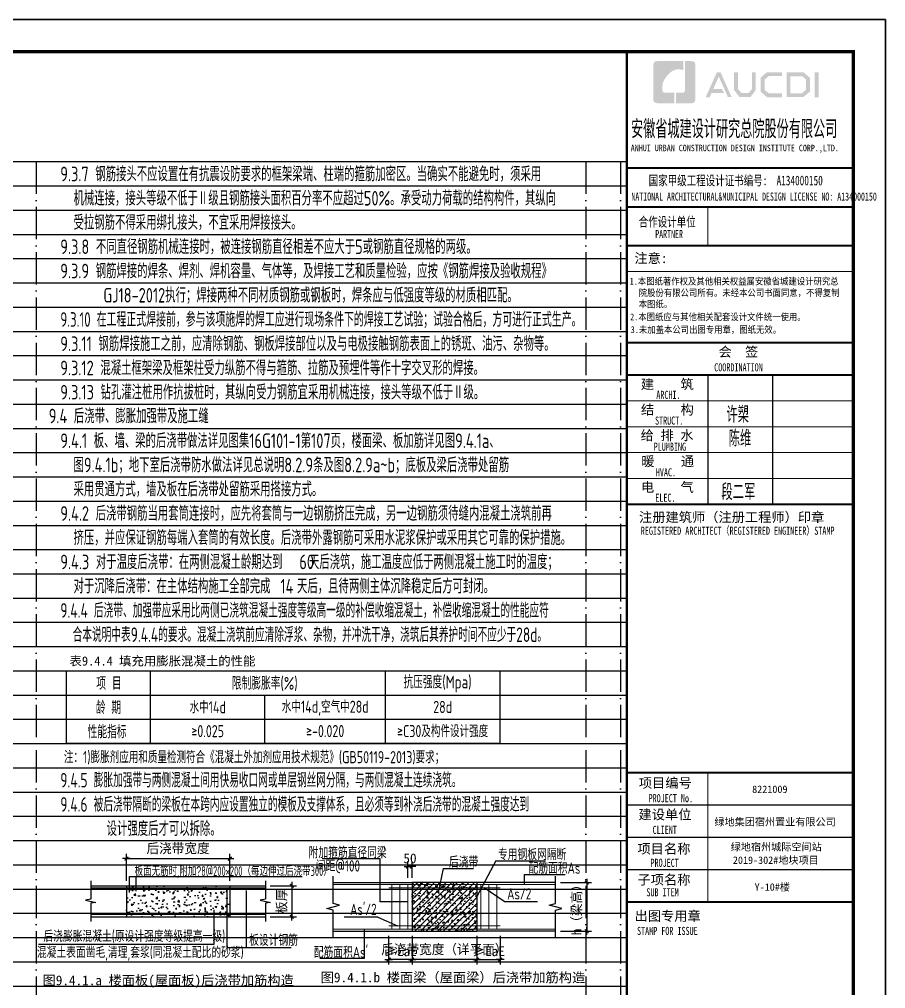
# Model space of a CAD drawing. Extents: x 393367 to 3005760, y 4998 to 826018.
# Drawn here: x 2083508 to 2110296, y 557382 to 587362 of the extents above; entities that cross this region are included whole.
import ezdxf
from ezdxf.enums import TextEntityAlignment as Align

# ---------------------------------------------------------------- set-up
doc = ezdxf.new("R2010")
doc.units = 0
doc.header["$LTSCALE"] = 1000
for name, pattern in [('D1', [14, 10, -2, 0, -2]), ('DASHED', [0.75, 0.5, -0.25]), ('HIDDEN2', [4.7625, 3.175, -1.5875])]:
    doc.linetypes.add(name, pattern=pattern)
doc.layers.get('0').update_dxf_attribs({"linetype": 'CONTINUOUS'})
doc.layers.get('Defpoints').update_dxf_attribs({"linetype": 'CONTINUOUS'})
for name, color, linetype in [('-TK', 7, 'CONTINUOUS'), ('PUB_TITLE', 4, 'CONTINUOUS'), ('S-1-TEXT', 7, 'CONTINUOUS'), ('S-1-修改', 23, 'CONTINUOUS'), ('S-DETL-DIM', 151, 'CONTINUOUS'), ('S-DETL-HATCH', 251, 'CONTINUOUS'), ('S-DETL-LINE1', 2, 'CONTINUOUS'), ('S-DETL-RBAR', 1, 'CONTINUOUS'), ('S-DETL-TEXT', 7, 'CONTINUOUS'), ('图框', 7, 'CONTINUOUS'), ('图签文字', 4, 'CONTINUOUS')]:
    doc.layers.add(name, color=color, linetype=linetype)
doc.layers.add('yichutu', color=7, linetype='CONTINUOUS', true_color=0xffffff, plot=False)
doc.layers.add('图签', color=147, linetype='CONTINUOUS', lineweight=18)
doc.styles.add('HT', font='simhei.ttf')
doc.styles.add('TS', font='tssdeng.shx', dxfattribs={"width": 0.7, "bigfont": 'tssdchn.shx'})
doc.styles.add('TSSD_Label', font='Tssdeng.shx', dxfattribs={"width": 0.7, "bigfont": 'hztxt.shx'})
doc.styles.add('宋体', font='', dxfattribs={"height": 50})
doc.styles.add('建筑图签-1', font='simhei.ttf', dxfattribs={"width": 0.7})
doc.styles.add('建筑图签-2', font='TXT.shx', dxfattribs={"width": 0.5, "bigfont": 'HZTXT.shx'})
doc.styles.add('黑体', font='simhei.ttf')
doc.styles.get('宋体').set_extended_font_data('SimSun')
doc.dimstyles.new('DIM25', dxfattribs={"dimtxt": 300, "dimasz": 0.8, "dimexe": 150, "dimexo": 150, "dimgap": 100, "dimtad": 1, "dimlfac": 0.25, "dimrnd": 1, "dimzin": 1, "dimdsep": 46, "dimtxsty": 'Standard', "dimblk": '_DIMX', "dimcen": 0, "dimclrd": 256, "dimclre": 256, "dimclrt": 43, "dimadec": 0, "dimazin": 0, "dimtfac": 1, "dimtix": 1, "dimtmove": 2, "dimatfit": 3, "dimldrblk": '_DIMX', "dimfxl": 1, "dimtolj": 1, "dimtzin": 0, "dimarcsym": 0})

# ---------------------------------------------------------------- blocks, each defined once
blk = doc.blocks.new('_DIMX')
blk.add_line((-150, 0), (150, 0))
at = {"const_width": 50}
blk.add_lwpolyline([(-70, -70), (70, 70)], dxfattribs=at)
blk = doc.blocks.new('*D3286')
at = {"layer": 'Defpoints', "color": 0}
for p in [(2090016, 561404), (2086816, 560566), (2090016, 560566)]:
    blk.add_point(p, dxfattribs=at)
at = {"layer": 'S-DETL-DIM', "lineweight": -2}
for p, q in [((2086816, 560716), (2086816, 561554)), ((2090016, 560716), (2090016, 561554)), ((2086817, 561404), (2090016, 561404))]:
    blk.add_line(p, q, dxfattribs=at)
at = {"layer": 'S-DETL-DIM', "lineweight": -2, "xscale": 0.8, "yscale": 0.8, "zscale": 0.8, "rotation": 180}
blk.add_blockref('_DIMX', (2086816, 561404), dxfattribs=at)
at = {"layer": 'S-DETL-DIM', "lineweight": -2, "xscale": 0.8, "yscale": 0.8, "zscale": 0.8}
blk.add_blockref('_DIMX', (2090016, 561404), dxfattribs=at)
at = {"layer": 'S-DETL-DIM', "color": 43, "insert": (2088416, 561703), "char_height": 300, "attachment_point": 5}
blk.add_mtext('\\A1;后浇带宽度', dxfattribs=at)
blk = doc.blocks.new('*D3287')
at = {"layer": 'Defpoints', "color": 0}
for p in [(2091116, 560566), (2091116, 559606), (2091930, 559606)]:
    blk.add_point(p, dxfattribs=at)
at = {"layer": 'S-DETL-DIM', "lineweight": -2}
for p, q in [((2091266, 560566), (2092080, 560566)), ((2091930, 560567), (2091930, 560568)), ((2091930, 560566), (2091930, 559606)), ((2091266, 559606), (2092080, 559606)), ((2091930, 559605), (2091930, 559605))]:
    blk.add_line(p, q, dxfattribs=at)
at = {"layer": 'S-DETL-DIM', "lineweight": -2, "xscale": 0.8, "yscale": 0.8, "zscale": 0.8}
for p, rotation in [((2091930, 560566), 270), ((2091930, 559606), 90)]:
    blk.add_blockref('_DIMX', p, dxfattribs=dict(at, rotation=rotation))
at = {"layer": 'S-DETL-DIM', "color": 43, "insert": (2091632, 560086), "char_height": 300, "attachment_point": 5, "rotation": 90}
blk.add_mtext('\\A1;板厚', dxfattribs=at)
blk = doc.blocks.new('*D3288')
at = {"layer": 'Defpoints', "color": 0}
for p in [(2095650, 559163), (2097650, 559163), (2095650, 558282)]:
    blk.add_point(p, dxfattribs=at)
at = {"layer": 'S-DETL-DIM', "lineweight": -2}
for p, q in [((2095650, 559013), (2095650, 558132)), ((2097650, 559013), (2097650, 558132)), ((2095649, 558282), (2095648, 558282)), ((2097650, 558282), (2095650, 558282)), ((2097650, 558282), (2097651, 558282))]:
    blk.add_line(p, q, dxfattribs=at)
at = {"layer": 'S-DETL-DIM', "lineweight": -2, "xscale": 0.8, "yscale": 0.8, "zscale": 0.8}
blk.add_blockref('_DIMX', (2095650, 558282), dxfattribs=at)
at = {"layer": 'S-DETL-DIM', "lineweight": -2, "xscale": 0.8, "yscale": 0.8, "zscale": 0.8, "rotation": 180}
blk.add_blockref('_DIMX', (2097650, 558282), dxfattribs=at)
at = {"layer": 'S-DETL-DIM', "color": 43, "insert": (2096650, 558580), "char_height": 300, "attachment_point": 5}
blk.add_mtext('\\A1;后浇带宽度（详平面）', dxfattribs=at)
blk = doc.blocks.new('*D3289')
at = {"layer": 'Defpoints', "color": 0}
for p in [(2100087, 560663), (2100087, 559163), (2101054, 559163)]:
    blk.add_point(p, dxfattribs=at)
at = {"layer": 'S-DETL-DIM', "lineweight": -2}
for p, q in [((2100237, 560663), (2101204, 560663)), ((2101054, 560664), (2101054, 560665)), ((2101054, 560663), (2101054, 559163)), ((2100237, 559163), (2101204, 559163)), ((2101054, 559163), (2101054, 559162))]:
    blk.add_line(p, q, dxfattribs=at)
at = {"layer": 'S-DETL-DIM', "lineweight": -2, "xscale": 0.8, "yscale": 0.8, "zscale": 0.8}
for p, rotation in [((2101054, 560663), 270), ((2101054, 559163), 90)]:
    blk.add_blockref('_DIMX', p, dxfattribs=dict(at, rotation=rotation))
at = {"layer": 'S-DETL-DIM', "color": 43, "insert": (2100756, 559913), "char_height": 300, "attachment_point": 5, "rotation": 90}
blk.add_mtext('\\A1;h（梁高）', dxfattribs=at)
blk = doc.blocks.new('*D3290')
at = {"layer": 'Defpoints', "color": 0}
for p in [(2094925, 559163), (2095650, 559163), (2094925, 558282)]:
    blk.add_point(p, dxfattribs=at)
at = {"layer": 'S-DETL-DIM', "lineweight": -2}
for p, q in [((2094925, 559013), (2094925, 558132)), ((2095650, 559013), (2095650, 558132)), ((2094924, 558282), (2094923, 558282)), ((2095650, 558282), (2094925, 558282)), ((2095650, 558282), (2095651, 558282))]:
    blk.add_line(p, q, dxfattribs=at)
at = {"layer": 'S-DETL-DIM', "lineweight": -2, "xscale": 0.8, "yscale": 0.8, "zscale": 0.8}
blk.add_blockref('_DIMX', (2094925, 558282), dxfattribs=at)
at = {"layer": 'S-DETL-DIM', "lineweight": -2, "xscale": 0.8, "yscale": 0.8, "zscale": 0.8, "rotation": 180}
blk.add_blockref('_DIMX', (2095650, 558282), dxfattribs=at)
at = {"layer": 'S-DETL-DIM', "color": 43, "insert": (2095287, 558532), "char_height": 300, "attachment_point": 5}
blk.add_mtext('\\A1;≥LaE', dxfattribs=at)
blk = doc.blocks.new('*D3291')
at = {"layer": 'Defpoints', "color": 0}
for p in [(2095650, 561160), (2095525, 560663), (2095650, 560663)]:
    blk.add_point(p, dxfattribs=at)
at = {"layer": 'S-DETL-DIM', "lineweight": -2}
for p, q in [((2095525, 560813), (2095525, 561310)), ((2095650, 560813), (2095650, 561310)), ((2095524, 561160), (2095523, 561160)), ((2095525, 561160), (2095650, 561160)), ((2095650, 561160), (2095651, 561160))]:
    blk.add_line(p, q, dxfattribs=at)
at = {"layer": 'S-DETL-DIM', "lineweight": -2, "xscale": 0.8, "yscale": 0.8, "zscale": 0.8}
blk.add_blockref('_DIMX', (2095525, 561160), dxfattribs=at)
at = {"layer": 'S-DETL-DIM', "lineweight": -2, "xscale": 0.8, "yscale": 0.8, "zscale": 0.8, "rotation": 180}
blk.add_blockref('_DIMX', (2095650, 561160), dxfattribs=at)
at = {"layer": 'S-DETL-DIM', "color": 43, "insert": (2095587, 561410), "char_height": 300, "attachment_point": 5}
blk.add_mtext('\\A1;50', dxfattribs=at)
blk = doc.blocks.new('*D3292')
at = {"layer": 'Defpoints', "color": 0}
for p in [(2097650, 559163), (2098375, 559163), (2098375, 558282)]:
    blk.add_point(p, dxfattribs=at)
at = {"layer": 'S-DETL-DIM', "lineweight": -2}
for p, q in [((2097650, 559013), (2097650, 558132)), ((2098375, 559013), (2098375, 558132)), ((2097649, 558282), (2097648, 558282)), ((2097650, 558282), (2098375, 558282)), ((2098375, 558282), (2098376, 558282))]:
    blk.add_line(p, q, dxfattribs=at)
at = {"layer": 'S-DETL-DIM', "lineweight": -2, "xscale": 0.8, "yscale": 0.8, "zscale": 0.8}
blk.add_blockref('_DIMX', (2097650, 558282), dxfattribs=at)
at = {"layer": 'S-DETL-DIM', "lineweight": -2, "xscale": 0.8, "yscale": 0.8, "zscale": 0.8, "rotation": 180}
blk.add_blockref('_DIMX', (2098375, 558282), dxfattribs=at)
at = {"layer": 'S-DETL-DIM', "color": 43, "insert": (2098012, 558532), "char_height": 300, "attachment_point": 5}
blk.add_mtext('\\A1;≥LaE', dxfattribs=at)
blk = doc.blocks.new('院标1')
h = blk.add_hatch(color=150)
h.dxf.hatch_style = 1
h.set_gradient(color1=(33, 113, 253), color2=(33, 113, 253), tint=1, name='INVCURVED')
edge = h.paths.add_edge_path()
edge.add_spline(control_points=[(116373, 648379), (116379, 648379), (116382, 648379), (116391, 648379), (116391, 648379), (116391, 648379), (116616, 648379), (116616, 648379), (116616, 648379), (116616, 648379), (116616, 648054), (116616, 648054), (116616, 648054), (116616, 648054), (116108, 648054), (116108, 648054), (116108, 648054), (116028, 648054), (115963, 648111), (115963, 648199), (115963, 648199), (115963, 648199), (115963, 649215), (115963, 649215), (115963, 649215), (115963, 649295), (116018, 649360), (116108, 649360), (116108, 649360), (116108, 649360), (116897, 649360), (116897, 649360), (116897, 649360), (116897, 649360), (116897, 649080), (116897, 649080), (116897, 649080), (116897, 649080), (116566, 649140), (116356, 648859), (116356, 648859), (116245, 648719), (116240, 648545), (116247, 648466), (116247, 648466), (116254, 648386), (116247, 648466), (116247, 648466), (116247, 648466), (116247, 648466), (116258, 648374), (116373, 648379)], knot_values=[0, 0, 0, 0, 0.071429, 0.071429, 0.071429, 0.107143, 0.142857, 0.142857, 0.142857, 0.178571, 0.214286, 0.214286, 0.214286, 0.25, 0.285714, 0.285714, 0.285714, 0.321429, 0.357143, 0.357143, 0.357143, 0.392857, 0.428571, 0.428571, 0.428571, 0.464286, 0.5, 0.5, 0.5, 0.535714, 0.571429, 0.571429, 0.571429, 0.607143, 0.642857, 0.642857, 0.642857, 0.678571, 0.714286, 0.714286, 0.714286, 0.75, 0.785714, 0.785714, 0.785714, 0.821429, 0.857143, 0.857143, 0.857143, 0.928571, 1, 1, 1, 1], degree=3, periodic=0)
h = blk.add_hatch(color=150)
h.dxf.hatch_style = 1
h.set_gradient(color1=(33, 113, 253), color2=(33, 113, 253), tint=1, name='INVCURVED')
edge = h.paths.add_edge_path()
edge.add_spline(control_points=[(117268, 649215), (117268, 649215), (117268, 648199), (117268, 648199), (117268, 648199), (117268, 648114), (117212, 648054), (117123, 648054), (117123, 648054), (117123, 648054), (116663, 648054), (116663, 648054), (116663, 648054), (116663, 648054), (116663, 648379), (116663, 648379), (116663, 648379), (116663, 648379), (116865, 648379), (116865, 648379), (116865, 648379), (116907, 648379), (116941, 648413), (116941, 648455), (116941, 648455), (116941, 648455), (116941, 649360), (116941, 649360), (116941, 649360), (116941, 649360), (117123, 649360), (117123, 649360), (117123, 649360), (117204, 649360), (117268, 649306), (117268, 649215)], knot_values=[0, 0, 0, 0, 0.1, 0.1, 0.1, 0.15, 0.2, 0.2, 0.2, 0.25, 0.3, 0.3, 0.3, 0.35, 0.4, 0.4, 0.4, 0.45, 0.5, 0.5, 0.5, 0.55, 0.6, 0.6, 0.6, 0.65, 0.7, 0.7, 0.7, 0.75, 0.8, 0.8, 0.8, 0.9, 1, 1, 1, 1], degree=3, periodic=0)
blk = doc.blocks.new('A1')
at = {"layer": 'PUB_TITLE'}
h = blk.add_hatch(color=147, dxfattribs=at)
h.paths.add_polyline_path([(81908, 57758), (82034, 57758), (82034, 56988), (81908, 56988)])
h.paths.add_polyline_path([(81156, 57642), (81156, 57116), (81516, 57116), (81640, 57223), (81640, 57541), (81520, 57642)], flags=16)
h.paths.add_polyline_path([(81038, 57760), (81038, 56998), (81560, 56998), (81759, 57168), (81759, 57596), (81563, 57760)])
h.paths.add_polyline_path([(80895, 57764), (80895, 57648), (80488, 57648), (80355, 57537), (80355, 57218), (80488, 57115), (80897, 57115), (80897, 56993), (80433, 56993), (80231, 57168), (80231, 57596), (80429, 57764)])
h.paths.add_polyline_path([(79412, 57762), (79532, 57762), (79532, 57251), (79646, 57120), (79857, 57120), (79971, 57251), (79971, 57762), (80085, 57762), (80085, 57214), (79921, 56997), (79583, 56997), (79412, 57216)])
h.paths.add_polyline_path([(78880, 57760), (78997, 57760), (79339, 56996), (79223, 56996), (78942, 57630), (78767, 57242), (79038, 57242), (79099, 57127), (78718, 57127), (78659, 56994), (78536, 56994)])
blk.add_lwpolyline([(0, 59400), (0, 0), (84100, 0), (84100, 59400)], close=True)
at = {"const_width": 100}
blk.add_lwpolyline([(2500, 58400), (2500, 1000), (83100, 1000), (83100, 58400)], close=True, dxfattribs=at)
at = {"layer": '图框'}
for p, q in [((76100, 54800), (83100, 54800)), ((76100, 54800), (83100, 54800)), ((76100, 53600), (83100, 53600))]:
    blk.add_line(p, q, dxfattribs=at)
for points, const_width in [([(76100, 1000), (76100, 58400)], 70), ([(76100, 54800), (83100, 54800)], 60), ([(76100, 53600), (83100, 53600)], 60), ([(76100, 53600), (83100, 53600)], 60), ([(78600, 53600), (78600, 52400)], 35), ([(76100, 52400), (83100, 52400)], 60), ([(76100, 52400), (83100, 52400)], 60), ([(76100, 51599), (83100, 51599)], 35), ([(76108, 49400), (83108, 49400)], 60), ([(76108, 48400), (83108, 48400)], 70), ([(76108, 48400), (83108, 48400)], 70), ([(78608, 48400), (78608, 44400)], 35), ([(80608, 48400), (80608, 44400)], 35), ([(76108, 47600), (83108, 47600)], 35), ([(76108, 46800), (83108, 46800)], 35), ([(76108, 46000), (83108, 46000)], 35), ([(76108, 45200), (83108, 45200)], 35), ([(76108, 44400), (83108, 44400)], 70), ([(76100, 36100), (83100, 36100)], 70), ([(76100, 36100), (83100, 36100)], 70), ([(78600, 32100), (78600, 36100)], 35), ([(76100, 35100), (83100, 35100)], 35), ([(76100, 34100), (83100, 34100)], 35), ([(76100, 33100), (83100, 33100)], 35), ([(83100, 32100), (76100, 32100)], 70)]:
    blk.add_lwpolyline(points, dxfattribs=dict(at, const_width=const_width))
blk.add_blockref('院标1', (-39049, -591249))
at = {"layer": 'PUB_TITLE', "style": 'HT', "width": 0.88}
for s, p in [('1.本图纸著作权及其他相关权益属安徽省城建设计研究总', (76186, 51193)), ('院股份有限公司所有。未经本公司书面同意，不得复制', (76465, 50839)), ('本图纸。', (76465, 50489)), (' 2.本图纸应与其他相关配套设计文件统一使用。 ', (76075, 50092)), ('3.未加盖本公司出图专用章，图纸无效。', (76218, 49698))]:
    blk.add_text(s, height=210, dxfattribs=at).set_placement(p)
at = {"layer": '图签', "color": 2, "style": '宋体'}
for s, height, p in [('8221009', 229.3, (79974, 35472)), ('绿地集团宿州置业有限公司', 229.34, (78805, 34462)), ('绿地宿州城际空间站', 229.3, (79310, 33688)), ('2019-302#地块项目', 229.34, (79377, 33279)), ('Y-10#楼', 229.3, (80049, 32448))]:
    blk.add_text(s, height=height, dxfattribs=at).set_placement(p)
at = {"layer": '图签文字', "color": 7, "style": '建筑图签-1'}
for s, height, width, p in [('安徽省城建设计研究总院股份有限公司', 500, 0.55, (76228, 55777)), ('国家甲级工程设计证书编号:  A134000150', 300, 0.7, (76772, 54267)), ('合作设计单位', 300, 0.7, (76465, 52990))]:
    blk.add_text(s, height=height, dxfattribs=dict(at, width=width)).set_placement(p)
at = {"layer": '图签文字', "linetype": 'Continuous', "style": '建筑图签-1', "width": 0.91}
blk.add_text('ANHUI URBAN CONSTRUCTION DESIGN INSTITUTE CORP.,LTD.', height=200, dxfattribs=at).set_placement((76218, 55322))
at = {"layer": '图签文字', "style": '建筑图签-1'}
for s, width, p in [('NATIONAL ARCHITECTURAL&MUNICIPAL DESIGN LICENSE NO: A134000150', 0.6, (76237, 53795)), ('PARTNER', 0.6, (76975, 52634)), ('COORDINATION', 0.7, (78800, 48513)), ('ARCHI.', 0.7, (77009, 47662)), ('STRUCT.', 0.7, (76970, 46865)), ('PLUMBING', 0.7, (76929, 46058)), ('HVAC.', 0.7, (76994, 45265)), ('ELEC.', 0.7, (76978, 44480)), ('REGISTERED ARCHITECT（REGISTERED ENGINEER）STAMP', 0.7, (76529, 43459)), ('PROJECT No.', 0.7, (76770, 35185, -1799)), ('CLIENT', 0.7, (76894, 34206)), ('PROJECT', 0.7, (76829, 33187)), ('SUB ITEM', 0.7, (76702, 32276)), ('STAMP FOR ISSUE', 0.7, (76413, 31081))]:
    blk.add_text(s, height=250, dxfattribs=dict(at, width=width)).set_placement(p)
at = {"layer": '图签文字', "color": 7, "style": '建筑图签-1'}
for s, p in [('注意:', (76331, 51863)), ('会  签', (78935, 48968)), ('建    筑', (76530, 47967)), ('结    构', (76534, 47179)), ('给 排 水', (76525, 46385)), ('暖    通', (76543, 45582)), ('电    气', (76533, 44782)), ('注册建筑师（注册工程师）印章', (76475, 43854)), ('项目编号', (76468, 35632)), ('建设单位', (76460, 34655)), ('项目名称', (76427, 33597)), ('子项名称', (76427, 32640)), ('出图专用章', (76336, 31518))]:
    blk.add_text(s, height=300, dxfattribs=at).set_placement(p)
at = {"layer": '图签文字', "color": 1, "style": '建筑图签-2', "width": 0.7}
for s, p in [('许槊', (79175, 46928)), ('陈维', (79246, 46187)), ('段二军', (79021, 44532))]:
    blk.add_text(s, height=500, dxfattribs=at).set_placement(p)
blk = doc.blocks.new('yct-841-594-84100-59400-100-1000')
at = {"layer": 'yichutu', "color": 7, "true_color": 0xffffff}
blk.add_lwpolyline([(0, 0), (0, 59400), (84100, 59400), (84100, 0)], close=True, dxfattribs=at)

msp = doc.modelspace()

# ---------------------------------------------------------------- hatches: boundary and pattern name
at = {"layer": 'S-DETL-HATCH'}
h = msp.add_hatch(dxfattribs=at)
h.set_pattern_fill('AR-CONC', color=256, scale=50, style=0)
h.set_pattern_definition([(50, (-2658411.64, 986521.42), (358.630091, -31.376067), [37.5, -412.5]), (355, (-2658411.64, 986521.42), (-69.375667, 376.096067), [30, -330]), (100.4514, (-2658381.75, 986518.8), (289.25469, 344.71977), [31.870095, -350.571056]), (46.1842, (-2658411.64, 986621.4), (533.620524, -82.759507), [56.25, -618.75]), (96.6356, (-2658367.17, 986614.5), (467.33135, 487.058935), [47.805144, -525.8565]), (351.1842, (-2658411.64, 986621.4), (467.33097, 487.0593), [45, -495]), (21, (-2658361.64, 986596.42), (298.453526, -201.309445), [37.5, -412.5]), (326, (-2658361.64, 986596.42), (121.657666, 362.575023), [30, -330]), (71.4514, (-2658336.77, 986579.64), (420.111314, 161.265248), [31.870095, -350.571056]), (37.5, (-2658411.64, 986521.42), (6.0799277, 166.446927), [0, -326, 0, -335, 0, -331.25]), (7.5, (-2658411.64, 986521.42), (131.534769, 197.205856), [0, -191, 0, -318.5, 0, -126.25]), (327.5, (-2658523.14, 986521.42), (266.911218, -11.277436), [0, -125, 0, -390, 0, -517.5]), (317.5, (-2658573.14, 986521.42), (291.593085, 50.052491), [0, -162.5, 0, -259, 0, -367.5])])
h.paths.add_polyline_path([(2095649.56734, 560663.37083), (2095649.56734, 559163.37083), (2097649.56734, 559163.37083), (2097649.56734, 560663.37083)])
h = msp.add_hatch(dxfattribs=at)
h.set_pattern_fill('ANSI31', color=256, scale=1000, style=0)
h.set_pattern_definition([(45, (-2658411.64, 986521.42), (-88.3883476, 88.3883476), [])])
h.paths.add_polyline_path([(2095649.56734, 560663.37083), (2095649.56734, 559163.37083), (2097649.56734, 559163.37083), (2097649.56734, 560663.37083)])
h = msp.add_hatch(dxfattribs=at)
h.set_pattern_fill('AR-CONC', color=256, scale=2.5, style=0)
h.set_pattern_definition([(50, (433193, 447129.8), (455.46167, -39.84771), [47.625, -523.875]), (355, (433193, 447129.8), (-88.10706, 477.64161), [38.1, -419.1]), (100.451, (433230.95, 447126.48), (367.35625, 437.79172), [40.475, -445.225]), (46.1842, (433193, 447256.8), (677.6976, -105.10582), [71.4375, -785.8125]), (96.6356, (433249.47, 447248.04), (593.51059, 618.5639), [60.7125, -667.8375]), (351.184, (433193, 447256.8), (593.5115, 618.5628), [57.15, -628.65]), (21, (433256.5, 447225.05), (379.0372, -255.6638), [47.625, -523.875]), (326, (433256.5, 447225.05), (154.50507, 460.46992), [38.1, -419.1]), (71.4514, (433288.1, 447203.74), (533.54123, 204.80714), [40.475, -445.225]), (37.5, (433193, 447129.8), (7.721508, 211.387597), [0, -414.02, 0, -425.45, 0, -420.6875]), (7.5, (433193, 447129.8), (167.049156, 250.451437), [0, -242.57, 0, -404.495, 0, -160.3375]), (327.5, (433051.39, 447129.8), (338.976488, -14.32186), [0, -158.75, 0, -495.3, 0, -657.225]), (317.5, (432987.9, 447129.8), (370.322953, 63.56623), [0, -206.375, 0, -328.93, 0, -466.725])])
h.paths.add_polyline_path([(2086816.4253, 560486.19356), (2086816.4253, 559686.19356), (2090016.4253, 559686.19356), (2090016.4253, 560486.19356)])
h.paths.add_polyline_path([(2086816.4253, 560566.19356), (2086816.4253, 560486.19356), (2090016.4253, 560486.19356), (2090016.4253, 560566.19356)])
h.paths.add_polyline_path([(2090016.4253, 559606.19356), (2090016.4253, 559686.19356), (2089318.11146, 559686.19356), (2089318.11146, 559606.19356)])
h.paths.add_polyline_path([(2089318.11146, 559606.19356), (2089318.11146, 559686.19356), (2088716.3434, 559686.19356), (2088716.3434, 559606.19356)])
h.paths.add_polyline_path([(2088716.3434, 559606.19356), (2088716.3434, 559686.19356), (2087886.53718, 559686.19356), (2087886.53718, 559606.19356)])
h.paths.add_polyline_path([(2087886.53718, 559606.19356), (2087886.53718, 559686.19356), (2086816.4253, 559686.19356), (2086816.4253, 559606.19356)])
at = {"layer": 'S-DETL-RBAR'}
for points in [[(2086887.43261, 560427.92049, -1), (2086943.68261, 560427.92049, -1)], [(2087487.43261, 560427.92049, -1), (2087543.68261, 560427.92049, -1)], [(2088087.43261, 560427.92049, -1), (2088143.68261, 560427.92049, -1)], [(2088745.41799, 560427.92049, 1), (2088689.16799, 560427.92049, 1)], [(2089345.41799, 560427.92049, 1), (2089289.16799, 560427.92049, 1)], [(2089945.41799, 560427.92049, 1), (2089889.16799, 560427.92049, 1)], [(2086887.43261, 559742.82312, 1), (2086943.68261, 559742.82312, 1)], [(2087487.43261, 559742.82312, 1), (2087543.68261, 559742.82312, 1)], [(2088087.43261, 559742.82312, 1), (2088143.68261, 559742.82312, 1)], [(2088745.41799, 559742.82312, -1), (2088689.16799, 559742.82312, -1)], [(2089345.41799, 559742.82312, -1), (2089289.16799, 559742.82312, -1)], [(2089945.41799, 559742.82312, -1), (2089889.16799, 559742.82312, -1)]]:
    msp.add_hatch(color=1, dxfattribs=at).paths.add_polyline_path(points)

# ---------------------------------------------------------------- linework, layer by layer
at = {"layer": 'Defpoints', "color": 252}
for p, q in [((2028535.72511, 582962.12225), (2102295.72511, 582962.12225)), ((2028535.72511, 582212.12225), (2102295.72511, 582212.12225)), ((2028535.72511, 581462.12225), (2102295.72511, 581462.12225)), ((2028535.72511, 580712.12225), (2102295.72511, 580712.12225)), ((2028535.72511, 579962.12225), (2102295.72511, 579962.12225)), ((2028535.72511, 579212.12225), (2102295.72511, 579212.12225)), ((2028535.72511, 578462.12225), (2102295.72511, 578462.12225)), ((2028535.72511, 577712.12225), (2102295.72511, 577712.12225)), ((2028535.72511, 576962.12225), (2102295.72511, 576962.12225)), ((2028535.72511, 576212.12225), (2102295.72511, 576212.12225)), ((2028535.72511, 575462.12225), (2102295.72511, 575462.12225)), ((2028535.72511, 574712.12225), (2102295.72511, 574712.12225)), ((2028535.72511, 573962.12225), (2102295.72511, 573962.12225)), ((2028535.72511, 573212.12225), (2102295.72511, 573212.12225)), ((2028535.72511, 572462.12225), (2102295.72511, 572462.12225)), ((2028535.72511, 571712.12225), (2102295.72511, 571712.12225)), ((2028535.72511, 570962.12225), (2102295.72511, 570962.12225)), ((2028535.72511, 570212.12225), (2102295.72511, 570212.12225)), ((2028535.72511, 569462.12225), (2102295.72511, 569462.12225)), ((2028535.72511, 568712.12225), (2102295.72511, 568712.12225)), ((2028535.72511, 567962.12225), (2102295.72511, 567962.12225)), ((2028535.72511, 567212.12225), (2102295.72511, 567212.12225)), ((2028535.72511, 566462.12225), (2102295.72511, 566462.12225)), ((2028535.72511, 565712.12225), (2102295.72511, 565712.12225)), ((2028535.72511, 564962.12225), (2102295.72511, 564962.12225)), ((2028535.72511, 564212.12225), (2102295.72511, 564212.12225)), ((2028535.72511, 563462.12225), (2102295.72511, 563462.12225)), ((2028535.72511, 562712.12225), (2102295.72511, 562712.12225)), ((2028535.72511, 561962.12225), (2102295.72511, 561962.12225)), ((2028535.72511, 561212.12225), (2102295.72511, 561212.12225)), ((2028535.72511, 560462.12225), (2102295.72511, 560462.12225)), ((2028535.72511, 559712.12225), (2102295.72511, 559712.12225)), ((2028535.72511, 558962.12225), (2102295.72511, 558962.12225)), ((2028535.72511, 558212.12225), (2102295.72511, 558212.12225)), ((2028535.72511, 557462.12225), (2102295.72511, 557462.12225))]:
    msp.add_line(p, q, dxfattribs=at)
at = {"layer": 'Defpoints', "color": 252, "linetype": 'D1', "ltscale": 0.1}
for p, q in [((2084023.72511, 582962.12225), (2084023.72511, 528962.12225)), ((2101023.72511, 582962.12225), (2101023.72511, 528962.12225)), ((2102095.72511, 582962.12225), (2102095.72511, 528962.12225))]:
    msp.add_line(p, q, dxfattribs=at)
at = {"layer": 'S-1-TEXT', "color": 2}
for p, q in [((2087562.78761, 564962.12225), (2087562.78761, 567212.12225)), ((2094828.41261, 564962.12225), (2094828.41261, 567212.12225)), ((2084961.22511, 566462.12225), (2098367.47511, 566462.12225)), ((2091101.85011, 564962.12225), (2091101.85011, 566462.12225)), ((2084961.22511, 565712.12225), (2098367.47511, 565712.12225))]:
    msp.add_line(p, q, dxfattribs=at)
msp.add_lwpolyline([(2098367.47511, 567212.12225), (2098367.47511, 564962.12225), (2084961.22511, 564962.12225), (2084961.22511, 567212.12225), (2098367.47511, 567212.12225)], dxfattribs=at)
at = {"layer": 'S-DETL-DIM'}
for p, q in [((2085716.4253, 560716.19356), (2085716.4253, 560148.67787)), ((2091118.21953, 560716.19356), (2091118.21953, 560148.67787)), ((2085716.4253, 560148.67787), (2085557.01465, 560122.27186)), ((2085557.01465, 560122.27186), (2085875.83594, 560050.11526)), ((2085875.83594, 560050.11526), (2085716.4253, 560023.70925)), ((2085716.4253, 560023.70925), (2085716.4253, 559456.19356)), ((2091118.21953, 560148.67787), (2090958.80889, 560122.27186)), ((2090958.80889, 560122.27186), (2091277.63018, 560050.11526)), ((2091277.63018, 560050.11526), (2091118.21953, 560023.70925)), ((2091118.21953, 560023.70925), (2091118.21953, 559456.19356))]:
    msp.add_line(p, q, dxfattribs=at)
at = {"layer": 'S-DETL-DIM', "linetype": 'ByBlock'}
for points in [[(2093212.06734, 558963.37083), (2093212.06734, 559813.37083), (2093012.06734, 559863.37083), (2093412.06734, 559963.37083), (2093212.06734, 560013.37083), (2093212.06734, 560863.37083)], [(2100087.06734, 558963.37083), (2100087.06734, 559813.37083), (2100287.06734, 559863.37083), (2099887.06734, 559963.37083), (2100087.06734, 560013.37083), (2100087.06734, 560863.37083)]]:
    msp.add_lwpolyline(points, dxfattribs=at)
at = {"layer": 'S-DETL-LINE1', "linetype": 'ByBlock'}
for p, q in [((2093212.06734, 560663.37083), (2095649.56734, 560663.37083)), ((2095649.56734, 560663.37083), (2095649.56734, 559163.37083)), ((2097649.56734, 560663.37083), (2095649.56734, 560663.37083)), ((2100087.06734, 560663.37083), (2097649.56734, 560663.37083)), ((2097649.56734, 560663.37083), (2097649.56734, 559163.37083)), ((2093212.06734, 559163.37083), (2095649.56734, 559163.37083)), ((2095649.56734, 559163.37083), (2097649.56734, 559163.37083)), ((2100087.06734, 559163.37083), (2097649.56734, 559163.37083))]:
    msp.add_line(p, q, dxfattribs=at)
at = {"layer": 'S-DETL-LINE1'}
for p, q in [((2085716.4253, 560566.19356), (2091118.21953, 560566.19356)), ((2085716.4253, 559606.19356), (2091118.21953, 559606.19356))]:
    msp.add_line(p, q, dxfattribs=at)
at = {"layer": 'S-DETL-LINE1', "color": 252, "linetype": 'HIDDEN2'}
for p, q in [((2086816.4253, 560566.19356), (2086816.4253, 559606.19356)), ((2090016.4253, 560566.19356), (2090016.4253, 559606.19356))]:
    msp.add_line(p, q, dxfattribs=at)
at = {"layer": 'S-DETL-RBAR', "color": 1, "const_width": 60}
for points in [[(2085716.4253, 560486.19356), (2091118.21953, 560486.19356)], [(2085716.4253, 559686.19356), (2091118.21953, 559686.19356)]]:
    msp.add_lwpolyline(points, dxfattribs=at)
at = {"layer": 'S-DETL-RBAR', "const_width": 30}
for points in [[(2093212.06734, 560603.37083), (2100087.06734, 560603.37083)], [(2094931.05036, 560497.37083), (2098376.13942, 560497.37083)], [(2095024.56734, 560603.37083), (2095024.56734, 559223.37083)], [(2095274.56734, 560603.37083), (2095274.56734, 559223.37083)], [(2095524.56734, 560603.37083), (2095524.56734, 559223.37083)], [(2097774.56734, 560603.37083), (2097774.56734, 559223.37083)], [(2098024.56734, 560603.37083), (2098024.56734, 559223.37083)], [(2098274.56734, 560603.37083), (2098274.56734, 559223.37083)], [(2093212.06734, 559223.37083), (2100087.06734, 559223.37083)], [(2094928.26038, 559320.37083), (2098378.71603, 559320.37083)]]:
    msp.add_lwpolyline(points, dxfattribs=at)
at = {"layer": 'S-DETL-TEXT'}
for p, q in [((2094660.76275, 561391.648), (2092873.89725, 561391.648)), ((2096610.74006, 561100.91987), (2096456.48699, 560358.24004)), ((2096610.74006, 561100.91987), (2097549.08121, 561100.91987)), ((2099114.22305, 560912.75556), (2100391.01129, 560912.75556)), ((2099114.22305, 560912.75556), (2099114.22305, 560603.37083)), ((2089918.04364, 560426.91214), (2089918.04364, 558651.04737)), ((2090519.8117, 560419.48086), (2090519.8117, 558651.04737)), ((2098494.69749, 560076.97268), (2099530.94741, 560076.97268)), ((2089524.31414, 559822.03767), (2089524.31414, 558748.11954)), ((2094591.84539, 559595.89791), (2093555.59548, 559595.89791)), ((2094171.46548, 559223.37083), (2094171.46548, 558309.28008)), ((2089524.31414, 558748.11954), (2084101.10833, 558748.11954)), ((2089918.04364, 558651.04737), (2091911.30921, 558651.04737)), ((2094171.46548, 558309.28008), (2092797.35904, 558309.28008))]:
    msp.add_line(p, q, dxfattribs=at)
at = {"layer": 'S-DETL-TEXT', "color": 0}
for p, q in [((2094660.76275, 560063.37083), (2094660.76275, 561391.648)), ((2098241.49375, 561332.93293), (2097649.56734, 560232.16995)), ((2098241.49375, 561332.93293), (2099773.41534, 561332.93293)), ((2086914.41242, 560845.17643), (2092249.52096, 560845.17643)), ((2086914.41242, 560356.83056), (2086914.41242, 560845.17643)), ((2087115.72215, 560397.9608), (2087115.72215, 560845.17643)), ((2098494.69749, 560076.97268), (2097880.76076, 560497.37083)), ((2095524.56734, 560063.37083), (2094660.76275, 560063.37083)), ((2094591.84539, 559595.89791), (2095205.78213, 559320.37083))]:
    msp.add_line(p, q, dxfattribs=at)

# ---------------------------------------------------------------- block references
at = {"layer": '-TK'}
msp.add_blockref('A1', (2026195.72511, 527962.12225), dxfattribs=at)
at = {"layer": 'yichutu'}
msp.add_blockref('yct-841-594-84100-59400-100-1000', (2026195.72511, 527962.12225), dxfattribs=at)

# ---------------------------------------------------------------- texts
at = {"layer": 'S-1-TEXT', "style": 'TS'}
for s, width, p in [('9.3.7 钢筋接头不应设置在有抗震设防要求的框架梁端、柱端的箍筋加密区。当确实不能避免时，须采用', 0.75, (2084772.77793, 582354.55175)), ('  机械连接，接头等级不低于Ⅱ级且钢筋接头面积百分率不应超过50%%%。承受动力荷载的结构构件，其纵向', 0.75, (2084772.77793, 581604.55175)), ('  受拉钢筋不得采用绑扎接头，不宜采用焊接接头。', 0.75, (2084772.77793, 580854.55175)), ('9.3.8 不同直径钢筋机械连接时，被连接钢筋直径相差不应大于5或钢筋直径规格的两级。', 0.75, (2084772.77793, 580104.55175)), ('9.3.9 钢筋焊接的焊条、焊剂、焊机容量、气体等，及焊接工艺和质量检验，应按《钢筋焊接及验收规程》', 0.75, (2084772.77793, 579354.55175)), ('  GJ18-2012执行；焊接两种不同材质钢筋或钢板时，焊条应与低强度等级的材质相匹配。', 0.75, (2085694.90042, 578604.55175)), ('9.3.10 在工程正式焊接前，参与该项施焊的焊工应进行现场条件下的焊接工艺试验；试验合格后，方可进行正式生产。', 0.68, (2084772.77793, 577854.55175)), ('9.3.11 钢筋焊接施工之前，应清除钢筋、钢板焊接部位以及与电极接触钢筋表面上的锈斑、油污、杂物等。', 0.75, (2084772.77793, 577104.55175)), ('9.3.12 混凝土框架梁及框架柱受力纵筋不得与箍筋、拉筋及预埋件等作十字交叉形的焊接。', 0.75, (2084772.77793, 576354.55175)), ('9.3.13 钻孔灌注桩用作抗拔桩时，其纵向受力钢筋宜采用机械连接，接头等级不低于Ⅱ级。', 0.75, (2084772.77793, 575604.55175)), ('9.4 后浇带、膨胀加强带及施工缝', 0.75, (2084414.99536, 574869.72128)), ('9.4.1 板、墙、梁的后浇带做法详见图集16G101-1第107页，楼面梁、板加筋详见图9.4.1a、\x8f', 0.75, (2084772.77793, 574104.55175)), ('  图9.4.1b；地下室后浇带防水做法详见总说明8.2.9条及图8.2.9a~b；底板及梁后浇带处留筋', 0.75, (2084772.77793, 573354.55175)), ('  采用贯通方式，墙及板在后浇带处留筋采用搭接方式。', 0.75, (2084772.77793, 572604.55175)), ('9.4.2 后浇带钢筋当用套筒连接时，应先将套筒与一边钢筋挤压完成，另一边钢筋须待缝内混凝土浇筑前再', 0.75, (2084772.77793, 571854.55175)), ('  挤压，并应保证钢筋每端入套筒的有效长度。后浇带外露钢筋可采用水泥浆保护或采用其它可靠的保护措施。', 0.75, (2084772.77793, 571104.55175)), ('9.4.3 对于温度后浇带：在两侧混凝土龄期达到    天后浇筑，施工温度应低于两侧混凝土施工时的温度；', 0.75, (2084772.77793, 570354.55175)), ('  对于沉降后浇带：在主体结构施工全部完成    天后，且待两侧主体沉降稳定后方可封闭。', 0.75, (2084772.77793, 569604.55175)), ('9.4.4 后浇带、加强带应采用比两侧已浇筑混凝土强度等级高一级的补偿收缩混凝土，补偿收缩混凝土的性能应符', 0.7, (2084772.77793, 568854.55175)), ('  合本说明中表9.4.4的要求。混凝土浇筑前应清除浮浆、杂物，并冲洗干净，浇筑后其养护时间不应少于28d。', 0.7, (2084772.77793, 568104.55175)), ('9.4.5 膨胀加强带与两侧混凝土间用快易收口网或单层钢丝网分隔，与两侧混凝土连续浇筑。', 0.7, (2084772.77793, 563604.55175)), ('9.4.6 被后浇带隔断的梁板在本跨内应设置独立的模板及支撑体系，且必须等到补浇后浇带的混凝土强度达到', 0.7, (2084772.77793, 562854.55175)), ('       设计强度后才可以拆除。', 0.75, (2084772.77793, 562104.55175))]:
    msp.add_text(s, height=450, dxfattribs=dict(at, width=width)).set_placement(p)
at = {"layer": 'S-1-TEXT', "style": '黑体'}
msp.add_text('表9.4.4 填充用膨胀混凝土的性能', height=281.25, dxfattribs=at).set_placement((2085058.03347, 567375.88113))
at = {"layer": 'S-1-TEXT', "linetype": 'DASHED', "style": 'TS', "width": 0.75}
for s, height, p in [('项 目', 400, (2085888.2982, 566626.18475)), ('限制膨胀率(%%%)', 400, (2090080.26961, 566626.18475)), ('抗压强度(Mpa)', 400, (2095385.69206, 566666.74965)), ('龄 期', 400, (2085870.85848, 565876.18475)), ('性能指标', 400, (2085620.47401, 565126.18475)), ('注：1)膨胀剂应用和质量检测符合《混凝土外加剂应用技术规范》(GB50119-2013)要求；', 375, (2084883.69853, 564354.55175))]:
    msp.add_text(s, height=height, dxfattribs=at).set_placement(p)
at = {"layer": 'S-1-TEXT', "style": 'TS', "width": 0.75}
for s, p in [('水中14d,空气中28d', (2092965.13136, 565914.04533)), ('水中14d', (2089332.31886, 565899.62225)), ('28d', (2096597.94386, 565906.83379)), ('≥0.025', (2089332.31886, 565159.44584)), ('≥-0.020', (2092965.13136, 565160.92222)), ('≥C30及构件设计强度', (2096597.94386, 565159.44584))]:
    msp.add_text(s, height=375, dxfattribs=at).set_placement(p, align=Align.CENTER)
at = {"layer": 'S-1-修改', "color": 0, "style": 'TS', "width": 0.75}
for s, p in [('60', (2092165.06368, 570354.55175)), ('14', (2091580.64076, 569604.55175))]:
    msp.add_text(s, height=450, dxfattribs=at).set_placement(p)
at = {"layer": 'S-DETL-TEXT', "style": 'TS', "width": 0.75}
for s, p in [('附加箍筋直径同梁', (2092451.74161, 561414.35448)), ('专用钢板网隔断', (2098308.33234, 561355.6394)), ('间距@100', (2092673.70349, 561002.09112)), ('后浇带', (2096792.81165, 561123.62635)), ('配筋面积As', (2099253.40881, 560935.46203)), ('As/2', (2098592.19936, 560139.12988)), ("As'/2", (2093735.04109, 559658.05511)), ('后浇膨胀混凝土(原设计强度等级提高一级)', (2084251.30769, 558828.60518)), ('板设计钢筋', (2090613.53354, 558704.04303)), ('混凝土表面凿毛,清理,套浆(同混凝土配比的砂浆)', (2084048.42895, 558328.49987)), ("配筋面积As'", (2092612.20341, 558331.98655))]:
    msp.add_text(s, height=350, dxfattribs=at).set_placement(p)
at = {"layer": 'S-DETL-TEXT', "color": 0, "style": 'TSSD_Label', "width": 0.65}
msp.add_text('板面无筋时,附加\ue5328@200×200（每边伸过后浇带300）', height=300, dxfattribs=at).set_placement((2087071.1974, 560867.88291))
at = {"layer": 'S-DETL-TEXT', "style": '黑体'}
msp.add_text('图9.4.1.b 楼面梁（屋面梁）后浇带加筋构造', height=300, dxfattribs=at).set_placement((2092826.0314, 557578.28898))
msp.add_text('图9.4.1.a 楼面板(屋面板)后浇带加筋构造', height=300, dxfattribs=at).set_placement((2088108.75631, 557620.62928), align=Align.MIDDLE)

# ---------------------------------------------------------------- dimensions: what is measured, and where the dimension line sits
at = {"layer": 'S-DETL-DIM'}
for base, p1, p2, text, picture, middle in [((2090016.4253, 561404.30106), (2086816.4253, 560566.19356), (2090016.4253, 560566.19356), '后浇带宽度', '*D3286', (2088416.4253, 561702.90441)), ((2095649.56734, 561159.53679), (2095524.56734, 560663.37083), (2095649.56734, 560663.37083), '50', '*D3291', (2095587.06734, 561409.53679)), ((2095649.56734, 558281.77995), (2097649.56734, 559163.37083), (2095649.56734, 559163.37083), '后浇带宽度（详平面）', '*D3288', (2096649.56734, 558580.3833)), ((2094924.56734, 558281.77995), (2095649.56734, 559163.37083), (2094924.56734, 559163.37083), '≥LaE', '*D3290', (2095287.06734, 558531.77995))]:
    dim = msp.add_linear_dim(base=base, p1=p1, p2=p2, text=text, dimstyle='DIM25', dxfattribs=at)
    dim.commit()
    dim.dimension.update_dxf_attribs({"geometry": picture, "text_midpoint": middle})
for base, p1, p2, angle, text, picture, middle in [((2091930.12727, 559606.19356), (2091116.4253, 560566.19356), (2091116.4253, 559606.19356), 90, '板厚', '*D3287', (2091632.36191, 560086.19356)), ((2101054.37103, 559163.37083), (2100087.06734, 560663.37083), (2100087.06734, 559163.37083), 90, 'h（梁高）', '*D3289', (2100755.76767, 559913.37083)), ((2098374.56734, 558281.77995), (2097649.56734, 559163.37083), (2098374.56734, 559163.37083), 180, '≥LaE', '*D3292', (2098012.06734, 558531.77995))]:
    dim = msp.add_linear_dim(base=base, p1=p1, p2=p2, angle=angle, text=text, dimstyle='DIM25', dxfattribs=at)
    dim.commit()
    dim.dimension.update_dxf_attribs({"geometry": picture, "text_midpoint": middle})

doc.saveas('drawing.dxf')
